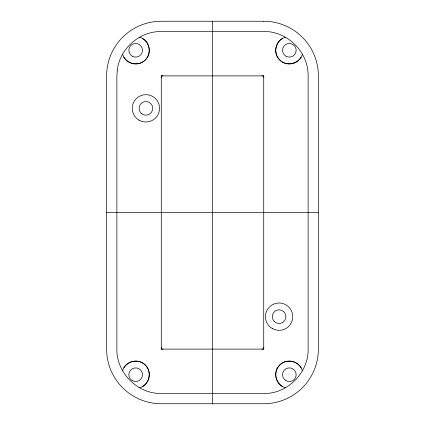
<?xml version="1.0" encoding="UTF-8"?>
<svg xmlns="http://www.w3.org/2000/svg" width="425" height="425" viewBox="0 0 425 425"><rect width="100%" height="100%" fill="white"/><g stroke="black" fill="none" stroke-linecap="round" stroke-linejoin="round"><path stroke-width="0.64" d="M161.272 77.679L161.272 75.894L161.272 349.106L263.728 349.106L263.728 75.894L161.272 75.894L163.062 75.894M263.728 347.321L263.728 349.106L261.938 349.106M161.272 347.321L161.272 349.106L163.062 349.106M263.728 77.679L263.728 75.894L261.938 75.894M122.613 370.828C125.083 361.197 138.523 357.839 145.318 365.059C152.538 371.854 149.186 385.294 139.554 387.77M285.446 37.23C275.814 39.706 272.462 53.146 279.682 59.941C286.477 67.161 299.917 63.803 302.388 54.172M106.627 212.5L318.373 212.5M139.554 37.23C149.186 39.706 152.538 53.146 145.318 59.941C138.523 67.161 125.083 63.803 122.613 54.172M302.388 370.828C299.917 361.197 286.477 357.839 279.682 365.059C272.462 371.854 275.814 385.294 285.446 387.77M212.5 21.25L212.5 403.75M301.171 57.109A13.658 13.658 0 0 1 279.682 59.941A13.658 13.658 0 0 1 282.513 38.447M142.487 38.447A13.658 13.658 0 0 1 145.318 59.941A13.658 13.658 0 0 1 123.829 57.109M123.829 367.891A13.658 13.658 0 0 1 145.318 365.059A13.658 13.658 0 0 1 142.487 386.553M282.513 386.553A13.658 13.658 0 0 1 279.682 365.059A13.658 13.658 0 0 1 301.171 367.891M117.279 70.098L116.875 76.229L116.875 348.771C116.227 372.746 137.636 394.15 161.606 393.502L263.394 393.502C287.364 394.15 308.773 372.746 308.125 348.771L308.125 76.229C308.773 52.254 287.364 30.85 263.394 31.498L161.606 31.498C139.873 31.03 119.765 48.482 117.279 70.098M263.728 21.25L161.272 21.25A54.644 54.644 0 0 0 106.627 75.894L106.627 349.106A54.644 54.644 0 0 0 161.272 403.75L263.728 403.75A54.644 54.644 0 0 0 318.373 349.106L318.373 75.894A54.644 54.644 0 0 0 263.728 21.25M285.924 56.196A6.832 6.832 0 0 0 296.172 50.278A6.832 6.832 0 0 0 285.924 44.365A6.832 6.832 0 0 0 285.924 56.196M285.924 380.635A6.832 6.832 0 0 0 296.172 374.723A6.832 6.832 0 0 0 285.924 368.804A6.832 6.832 0 0 0 285.924 380.635M132.244 56.196A6.832 6.832 0 0 0 142.487 50.278A6.832 6.832 0 0 0 132.244 44.365A6.832 6.832 0 0 0 132.244 56.196M139.076 120.169A13.658 13.658 0 0 0 159.566 108.338A13.658 13.658 0 0 0 139.076 96.507A13.658 13.658 0 0 0 139.076 120.169M141.073 113.167A6.832 6.832 0 0 0 152.501 110.107A6.832 6.832 0 0 0 144.139 101.74A6.832 6.832 0 0 0 141.073 113.167M132.244 380.635A6.832 6.832 0 0 0 142.487 374.723A6.832 6.832 0 0 0 132.244 368.804A6.832 6.832 0 0 0 132.244 380.635M274.268 321.491A6.832 6.832 0 0 0 285.696 318.431A6.832 6.832 0 0 0 277.328 310.064A6.832 6.832 0 0 0 274.268 321.491M272.266 328.493A13.658 13.658 0 0 0 292.756 316.662A13.658 13.658 0 0 0 272.266 304.831A13.658 13.658 0 0 0 272.266 328.493"/></g></svg>
